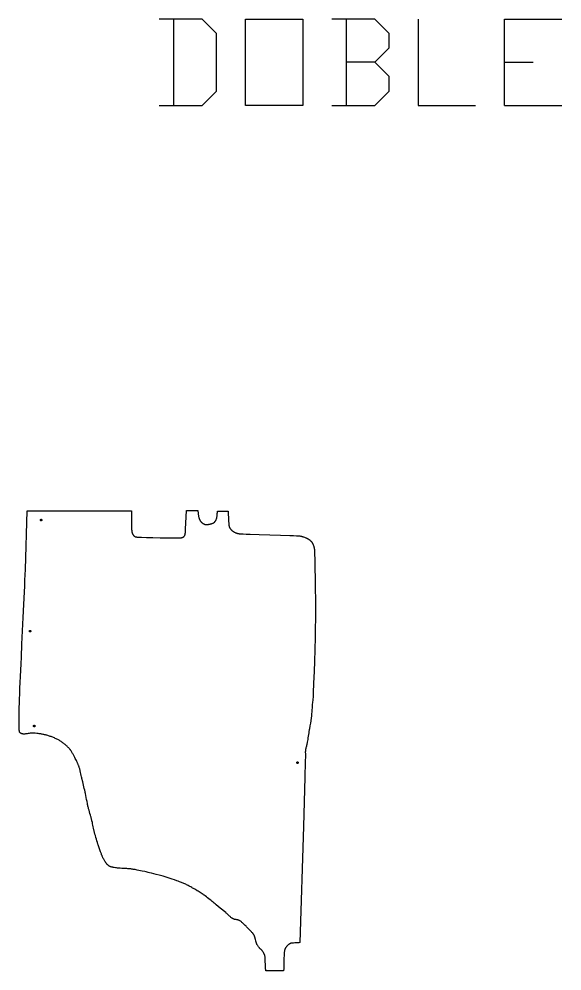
# Model space of a CAD drawing. Extents: x -1273 to 5386, y -1653 to 3649.
# Drawn here: x 721 to 2159, y 1130 to 3649 of the extents above; entities that cross this region are included whole.
import ezdxf

# ---------------------------------------------------------------- set-up
doc = ezdxf.new("R2010")
doc.units = 0
doc.layers.add('Default_Layer', color=1, linetype='CONTINUOUS')

msp = doc.modelspace()

# ---------------------------------------------------------------- linework, layer by layer
at = {"layer": 'Default_Layer'}
for points in [[(1092, 3420.1), (1206.3, 3420.1), (1244.4, 3458.2), (1244.4, 3610.6), (1206.3, 3648.7), (1092, 3648.7)], [(1130.1, 3648.7), (1130.1, 3420.1)], [(1663.5, 3534.4), (1701.6, 3572.5), (1701.6, 3610.6), (1663.5, 3648.7), (1549.2, 3648.7)], [(1587.3, 3648.7), (1587.3, 3420.1)], [(1777.8, 3648.7), (1777.8, 3420.1), (1930.2, 3420.1)], [(2006.4, 3420.1), (2006.4, 3648.7), (2158.8, 3648.7)], [(1549.2, 3420.1), (1663.5, 3420.1), (1701.6, 3458.2), (1701.6, 3496.3), (1663.5, 3534.4), (1587.3, 3534.4)], [(2006.4, 3534.4), (2082.6, 3534.4)], [(2006.4, 3420.1), (2158.8, 3420.1)]]:
    msp.add_lwpolyline(points, dxfattribs=at)
for points in [[(1320.6, 3420.1), (1320.6, 3648.7), (1473, 3648.7), (1473, 3420.1), (1320.6, 3420.1)], [(737.8, 2192), (742.9, 2347.2), (1018.8, 2347.2), (1018.9, 2340.2), (1018.9, 2332.4), (1019, 2316.2), (1019.1, 2308.8), (1019.1, 2302.6), (1019.2, 2300.1), (1019.2, 2298.1), (1019.3, 2296.6), (1019.4, 2295.7), (1019.5, 2294.5), (1019.7, 2293.3), (1019.9, 2292.1), (1020.1, 2291), (1020.4, 2289.8), (1020.6, 2289.2), (1020.7, 2288.7), (1020.9, 2288.1), (1021.1, 2287.6), (1021.4, 2287), (1021.6, 2286.5), (1022.2, 2285.5), (1022.8, 2284.4), (1023.2, 2283.9), (1023.5, 2283.4), (1023.9, 2282.9), (1024.2, 2282.4), (1024.6, 2282), (1025, 2281.5), (1025.5, 2281.1), (1025.9, 2280.7), (1026.4, 2280.3), (1026.9, 2279.9), (1027.4, 2279.6), (1027.9, 2279.3), (1028.4, 2279), (1029, 2278.8), (1029.7, 2278.6), (1030.4, 2278.4), (1031.1, 2278.3), (1031.8, 2278.1), (1032.6, 2278), (1033.4, 2277.9), (1035.1, 2277.8), (1036.8, 2277.7), (1038.4, 2277.6), (1040, 2277.5), (1041.8, 2277.4), (1045.7, 2277.3), (1058.3, 2277), (1075.4, 2276.6), (1094.7, 2276.2), (1114.1, 2275.9), (1123, 2275.7), (1131, 2275.6), (1137.9, 2275.5), (1143.3, 2275.5), (1145.4, 2275.5), (1147, 2275.5), (1148.2, 2275.5), (1148.7, 2275.6), (1149.9, 2275.8), (1151.1, 2276.1), (1152.4, 2276.5), (1153.6, 2276.9), (1154.2, 2277.1), (1154.8, 2277.4), (1155.3, 2277.6), (1155.8, 2277.8), (1156.3, 2278.1), (1156.7, 2278.3), (1157.1, 2278.6), (1157.4, 2278.9), (1157.7, 2279.1), (1158, 2279.4), (1158.3, 2279.7), (1158.5, 2280), (1158.7, 2280.3), (1159, 2280.7), (1159.4, 2281.3), (1159.7, 2282.1), (1160.1, 2282.8), (1160.4, 2283.6), (1160.6, 2284.3), (1160.8, 2284.7), (1160.9, 2285.1), (1161.1, 2286), (1161.3, 2287.1), (1161.4, 2288.1), (1161.6, 2289.2), (1161.7, 2290.4), (1161.9, 2292.5), (1162, 2293.4), (1162.1, 2294.9), (1162.3, 2299.7), (1163, 2314.3), (1163.7, 2331.8), (1164.4, 2347.8), (1194.6, 2347.8), (1194.8, 2345.9), (1195.1, 2343.8), (1195.5, 2339.7), (1195.8, 2337.7), (1196, 2335.8), (1196.3, 2334.2), (1196.4, 2333.4), (1196.6, 2332.7), (1197.2, 2330.1), (1197.5, 2328.8), (1197.8, 2327.5), (1198.2, 2326.2), (1198.4, 2325.6), (1198.7, 2325), (1198.9, 2324.3), (1199.2, 2323.7), (1199.5, 2323.1), (1199.8, 2322.6), (1200.2, 2322), (1200.5, 2321.4), (1200.9, 2320.8), (1201.3, 2320.2), (1201.8, 2319.7), (1202.2, 2319.1), (1202.6, 2318.6), (1203.1, 2318), (1203.6, 2317.5), (1204.1, 2317), (1204.6, 2316.5), (1205.1, 2316.1), (1205.6, 2315.6), (1206.1, 2315.2), (1206.6, 2314.8), (1207.1, 2314.4), (1207.6, 2314.1), (1208.2, 2313.8), (1208.7, 2313.5), (1209.3, 2313.2), (1209.8, 2312.9), (1210.4, 2312.6), (1211, 2312.4), (1211.6, 2312.1), (1212.2, 2311.9), (1212.8, 2311.7), (1213.4, 2311.5), (1214, 2311.4), (1214.6, 2311.3), (1215.2, 2311.1), (1215.8, 2311), (1216.4, 2311), (1217.1, 2310.9), (1217.9, 2310.9), (1218.7, 2311), (1219.6, 2311), (1220.5, 2311.1), (1221.5, 2311.3), (1222.5, 2311.4), (1223.6, 2311.6), (1224.6, 2311.8), (1225.6, 2312), (1227.5, 2312.4), (1228.4, 2312.6), (1229.2, 2312.8), (1229.9, 2313), (1230.5, 2313.2), (1231.7, 2313.6), (1232.8, 2314), (1234, 2314.5), (1234.6, 2314.7), (1235.1, 2315), (1235.7, 2315.3), (1236.2, 2315.6), (1236.8, 2315.9), (1237.3, 2316.2), (1237.8, 2316.5), (1238.3, 2316.9), (1238.7, 2317.3), (1239.2, 2317.7), (1239.6, 2318.2), (1240, 2318.7), (1240.4, 2319.2), (1240.8, 2319.7), (1241.2, 2320.3), (1241.5, 2320.9), (1241.9, 2321.5), (1242.2, 2322.1), (1242.5, 2322.8), (1242.8, 2323.4), (1243.1, 2324.1), (1243.4, 2324.7), (1243.9, 2326.1), (1244.3, 2327.4), (1244.5, 2328.1), (1244.7, 2328.8), (1244.9, 2329.5), (1245, 2330.2), (1245.1, 2330.9), (1245.2, 2331.6), (1245.4, 2333.1), (1245.5, 2334.5), (1245.6, 2335.9), (1245.7, 2337.2), (1245.8, 2338.3), (1246, 2340.4), (1246.2, 2342.5), (1246.5, 2346.8), (1274.8, 2346.8), (1275.2, 2338.2), (1275.6, 2329), (1275.8, 2324.8), (1276, 2321), (1276.1, 2318), (1276.2, 2316.8), (1276.3, 2315.9), (1276.4, 2314.4), (1276.5, 2312.8), (1276.6, 2311.3), (1276.8, 2309.7), (1276.8, 2309), (1276.9, 2308.2), (1277.1, 2307.4), (1277.2, 2306.7), (1277.4, 2305.9), (1277.6, 2305.2), (1277.9, 2304.5), (1278.2, 2303.8), (1278.5, 2303.1), (1278.9, 2302.4), (1279.3, 2301.7), (1279.7, 2301.1), (1280.2, 2300.4), (1280.7, 2299.8), (1281.2, 2299.2), (1281.7, 2298.6), (1282.3, 2298), (1282.8, 2297.4), (1283.4, 2296.9), (1283.9, 2296.3), (1285, 2295.3), (1286.1, 2294.4), (1286.7, 2293.9), (1287.2, 2293.5), (1287.8, 2293.1), (1288.4, 2292.7), (1289, 2292.3), (1289.5, 2291.9), (1290.8, 2291.1), (1292, 2290.5), (1293.3, 2289.8), (1294.5, 2289.3), (1295.8, 2288.7), (1296.5, 2288.5), (1297.2, 2288.3), (1297.9, 2288.1), (1298.6, 2287.9), (1299.3, 2287.7), (1300, 2287.6), (1301.4, 2287.3), (1302.8, 2287), (1304.3, 2286.8), (1305.8, 2286.7), (1307.2, 2286.5), (1308, 2286.4), (1309.5, 2286.4), (1314.9, 2286.1), (1322.7, 2285.9), (1332.7, 2285.5), (1357.3, 2284.7), (1385.3, 2283.8), (1413.3, 2282.9), (1437.9, 2282.1), (1447.8, 2281.8), (1455.7, 2281.5), (1461, 2281.3), (1462.5, 2281.2), (1463.3, 2281.1), (1464.6, 2280.9), (1466, 2280.6), (1467.4, 2280.3), (1468.7, 2280), (1470.1, 2279.6), (1471.4, 2279.2), (1472.7, 2278.8), (1474, 2278.4), (1477, 2277.4), (1478.6, 2276.8), (1480.2, 2276.2), (1481.9, 2275.5), (1482.7, 2275.2), (1483.6, 2274.8), (1484.4, 2274.4), (1485.1, 2274), (1485.9, 2273.6), (1486.6, 2273.1), (1488, 2272.2), (1488.7, 2271.7), (1489.4, 2271.2), (1490.1, 2270.7), (1490.7, 2270.2), (1491.4, 2269.7), (1492, 2269.1), (1492.7, 2268.6), (1493.3, 2268), (1493.9, 2267.4), (1494.5, 2266.8), (1495, 2266.2), (1495.6, 2265.5), (1496.1, 2264.9), (1496.6, 2264.2), (1497.1, 2263.5), (1497.5, 2262.7), (1498, 2261.8), (1498.5, 2260.9), (1498.9, 2260), (1499.4, 2259), (1499.8, 2258), (1500.2, 2257), (1500.6, 2255.9), (1500.9, 2254.9), (1501.3, 2253.9), (1501.6, 2253), (1501.9, 2252), (1502.1, 2251.2), (1502.4, 2250.4), (1502.5, 2249.6), (1502.7, 2248.9), (1502.8, 2248.2), (1502.9, 2247.5), (1503, 2246.7), (1503.1, 2246), (1503.1, 2245.3), (1503.2, 2243.8), (1503.2, 2242.3), (1503.2, 2240.9), (1503.2, 2239.4), (1503.3, 2238), (1503.5, 2234.1), (1503.7, 2229), (1504, 2223.3), (1504.2, 2217.9), (1504.3, 2214.5), (1504.4, 2209.6), (1504.7, 2196.5), (1505.4, 2167.5), (1506.5, 2085.9), (1505.5, 2011.9), (1503.8, 1948.5), (1502.5, 1922.8), (1500.6, 1890.7), (1500.5, 1886.6), (1500.4, 1882.4), (1500.3, 1874.1), (1500.2, 1870), (1500.1, 1865.9), (1499.9, 1861.8), (1499.7, 1857.7), (1499.5, 1853.6), (1499.2, 1849.6), (1498.8, 1845.6), (1498.5, 1841.5), (1497.7, 1833.4), (1497.3, 1829.4), (1497, 1825.4), (1496.6, 1821.2), (1496.3, 1816.9), (1495.6, 1808.3), (1495.2, 1804.1), (1494.9, 1799.9), (1494.7, 1797.9), (1494.4, 1796), (1494.2, 1794.1), (1494, 1792.3), (1493.7, 1790.5), (1493.4, 1788.7), (1493.2, 1786.9), (1492.8, 1785.1), (1492.2, 1781.5), (1491.5, 1778), (1490.1, 1770.8), (1489.4, 1767.3), (1488.8, 1763.7), (1488.2, 1759.8), (1487.5, 1755.6), (1486.2, 1746.7), (1485.5, 1742.3), (1484.9, 1738.4), (1484.3, 1734.9), (1484.1, 1733.4), (1483.8, 1732.1), (1483.6, 1730.9), (1483.3, 1729.7), (1483, 1728.4), (1482.7, 1727.2), (1482, 1724.7), (1481.3, 1722.2), (1480.7, 1719.7), (1480.4, 1718.6), (1480.1, 1717.4), (1479.9, 1716.3), (1479.7, 1715.3), (1479.5, 1714.3), (1479.4, 1713.4), (1479.3, 1712.5), (1479.2, 1711.6), (1479.2, 1710.7), (1479.1, 1709.8), (1479.1, 1708), (1479.2, 1706.2), (1479.3, 1702.6), (1479.4, 1700.8), (1479.4, 1699), (1478.9, 1683.1), (1477.8, 1642.9), (1474, 1511.8), (1465, 1204.5), (1461.8, 1204.3), (1458.3, 1204.1), (1451.1, 1203.7), (1447.7, 1203.5), (1446.2, 1203.4), (1444.8, 1203.3), (1443.5, 1203.2), (1442.4, 1203), (1441.5, 1202.9), (1441.2, 1202.8), (1440.9, 1202.7), (1440.3, 1202.5), (1439.7, 1202.3), (1439.2, 1202.1), (1438.6, 1201.8), (1438.1, 1201.5), (1437.6, 1201.3), (1437, 1201), (1436.5, 1200.6), (1436, 1200.3), (1435.5, 1200), (1434.5, 1199.3), (1433.6, 1198.5), (1432.7, 1197.7), (1432.2, 1197.3), (1431.7, 1196.8), (1431.2, 1196.3), (1430.7, 1195.7), (1430.2, 1195.2), (1429.7, 1194.5), (1429.2, 1193.9), (1428.6, 1193.2), (1428.1, 1192.6), (1427.6, 1191.9), (1427.1, 1191.2), (1426.7, 1190.5), (1426.3, 1189.8), (1425.9, 1189.1), (1425.5, 1188.5), (1425.2, 1187.8), (1424.9, 1187.1), (1424.7, 1186.5), (1424.5, 1185.8), (1424.3, 1185.1), (1424.1, 1184.4), (1424, 1183.7), (1423.9, 1183), (1423.8, 1182.3), (1423.6, 1180.9), (1423.4, 1179.4), (1423.2, 1176.6), (1423.1, 1175.6), (1423, 1174.1), (1422.9, 1169.8), (1422.7, 1164.2), (1422.5, 1157.5), (1422.2, 1143), (1422, 1136), (1421.8, 1129.6), (1374.5, 1129.6), (1374.3, 1132.3), (1374.1, 1135.2), (1373.8, 1141.4), (1373.5, 1147.7), (1373.2, 1154), (1373.1, 1157), (1372.9, 1159.8), (1372.7, 1162.5), (1372.6, 1164.9), (1372.4, 1167), (1372.2, 1168.8), (1372.1, 1169.6), (1371.9, 1170.2), (1371.8, 1170.8), (1371.7, 1171.3), (1371.5, 1172.1), (1371.2, 1172.9), (1370.8, 1173.7), (1370.5, 1174.5), (1370.1, 1175.4), (1369.7, 1176.2), (1369.2, 1176.9), (1368.8, 1177.7), (1368.3, 1178.5), (1367.9, 1179.2), (1366.9, 1180.7), (1366, 1182), (1365.1, 1183.2), (1364.6, 1183.8), (1364.2, 1184.3), (1363.7, 1184.9), (1363.2, 1185.4), (1362.6, 1185.9), (1362.1, 1186.4), (1361, 1187.4), (1359.9, 1188.3), (1358.9, 1189.3), (1358.4, 1189.8), (1357.8, 1190.3), (1357.4, 1190.9), (1356.9, 1191.4), (1356, 1192.6), (1355.1, 1193.8), (1354.1, 1195.1), (1353.2, 1196.5), (1352.3, 1197.8), (1351.9, 1198.5), (1351.5, 1199.2), (1351.1, 1200), (1350.8, 1200.7), (1350.4, 1201.4), (1350.1, 1202.1), (1349.8, 1202.9), (1349.5, 1203.7), (1349.2, 1204.5), (1348.9, 1205.4), (1348.7, 1206.3), (1348.5, 1207.2), (1348, 1209.1), (1347.2, 1212.7), (1346.9, 1214.3), (1346.7, 1215), (1346.5, 1215.7), (1346.1, 1217), (1345.7, 1218.3), (1345.3, 1219.6), (1344.9, 1220.9), (1344.4, 1222.2), (1344.2, 1222.8), (1343.9, 1223.5), (1343.6, 1224.1), (1343.4, 1224.7), (1343, 1225.3), (1342.7, 1225.9), (1342.3, 1226.5), (1341.9, 1227), (1341.5, 1227.6), (1341, 1228.2), (1340.5, 1228.8), (1340, 1229.3), (1338.9, 1230.5), (1337.8, 1231.7), (1336.7, 1232.8), (1335.6, 1233.9), (1334.5, 1235.1), (1332, 1237.7), (1328.8, 1241), (1327.1, 1242.8), (1325.4, 1244.5), (1323.7, 1246.2), (1322.1, 1247.8), (1320.3, 1249.5), (1318.3, 1251.5), (1316.1, 1253.7), (1314.9, 1254.8), (1313.8, 1256), (1312.6, 1257.1), (1311.4, 1258.1), (1310.2, 1259.2), (1309.1, 1260.2), (1307.9, 1261), (1306.8, 1261.9), (1306.3, 1262.2), (1305.8, 1262.6), (1305.3, 1262.9), (1304.8, 1263.1), (1304.3, 1263.4), (1303.8, 1263.6), (1303.3, 1263.8), (1302.8, 1264), (1302.3, 1264.2), (1301.7, 1264.4), (1300.7, 1264.6), (1299.6, 1264.9), (1298.5, 1265.1), (1297.4, 1265.2), (1296.3, 1265.4), (1294.1, 1265.8), (1293, 1266), (1291.9, 1266.2), (1290.9, 1266.5), (1290.3, 1266.6), (1289.8, 1266.8), (1289.3, 1267), (1288.8, 1267.2), (1288.3, 1267.4), (1287.8, 1267.6), (1287.3, 1267.9), (1286.8, 1268.2), (1286.3, 1268.5), (1285.7, 1268.9), (1284.6, 1269.7), (1283.5, 1270.6), (1282.3, 1271.5), (1281.1, 1272.5), (1279.8, 1273.6), (1278.6, 1274.8), (1276, 1277.1), (1273.4, 1279.5), (1270.9, 1281.8), (1269.6, 1282.9), (1268.4, 1283.9), (1253.8, 1296), (1248.6, 1300.4), (1243.4, 1304.8), (1240.8, 1307), (1238.1, 1309.2), (1235.5, 1311.4), (1232.8, 1313.5), (1230, 1315.8), (1226.9, 1318.2), (1223.7, 1320.7), (1220.5, 1323.2), (1217.3, 1325.6), (1214.1, 1328), (1211.2, 1330.1), (1209.8, 1331.1), (1208.5, 1332), (1206, 1333.7), (1203.4, 1335.4), (1200.8, 1337.1), (1198.1, 1338.8), (1195.5, 1340.4), (1192.9, 1342), (1188, 1344.9), (1183.2, 1347.7), (1180.8, 1349.1), (1178.4, 1350.5), (1176, 1351.9), (1173.6, 1353.2), (1171.3, 1354.4), (1169, 1355.6), (1166.8, 1356.7), (1164.6, 1357.8), (1162.4, 1358.9), (1160.1, 1359.9), (1157.9, 1360.9), (1155.6, 1361.9), (1153.3, 1362.9), (1151.1, 1363.8), (1148.5, 1364.8), (1145.6, 1365.9), (1142.5, 1367.1), (1139.2, 1368.2), (1132.5, 1370.5), (1126.6, 1372.5), (1121.4, 1374.3), (1116.1, 1376.1), (1113.5, 1376.9), (1110.9, 1377.8), (1108.2, 1378.6), (1105.6, 1379.4), (1102.7, 1380.2), (1099.4, 1381.2), (1095.8, 1382.1), (1092.1, 1383.1), (1084.6, 1385.1), (1078, 1386.8), (1072.1, 1388.3), (1066.3, 1389.7), (1063.4, 1390.5), (1060.5, 1391.2), (1057.5, 1391.8), (1054.6, 1392.5), (1047.4, 1394), (1043.1, 1394.9), (1038.4, 1395.9), (1033.5, 1396.8), (1031.1, 1397.3), (1028.6, 1397.7), (1026.1, 1398.2), (1023.7, 1398.5), (1021.4, 1398.9), (1019.1, 1399.2), (1016.8, 1399.5), (1014.3, 1399.7), (1011.8, 1400), (1009.2, 1400.2), (1006.5, 1400.4), (1003.8, 1400.5), (998.4, 1400.8), (993.3, 1401.1), (988.7, 1401.3), (986.6, 1401.5), (984.7, 1401.6), (983, 1401.8), (981.6, 1402), (979, 1402.3), (976.1, 1402.7), (973.3, 1403.2), (971.8, 1403.4), (970.4, 1403.7), (969.1, 1403.9), (967.7, 1404.2), (966.5, 1404.5), (965.3, 1404.8), (964.1, 1405.1), (963.1, 1405.5), (962.2, 1405.8), (961.8, 1406), (961.4, 1406.2), (960.7, 1406.6), (960, 1407), (959.3, 1407.5), (958.7, 1408), (958, 1408.5), (957.4, 1409), (956.8, 1409.6), (956.2, 1410.2), (955.6, 1410.8), (955, 1411.4), (953.9, 1412.6), (952.8, 1413.9), (951.8, 1415.2), (951.3, 1415.8), (950.7, 1416.6), (950.2, 1417.3), (949.6, 1418.1), (949.1, 1418.9), (948.5, 1419.8), (947.4, 1421.6), (946.3, 1423.4), (945.3, 1425.3), (944.3, 1427.2), (943.3, 1429.1), (942.8, 1430.2), (942.2, 1431.6), (941.5, 1433.3), (940.8, 1435.2), (939.9, 1437.3), (939.1, 1439.7), (937.2, 1444.7), (935.2, 1450.1), (933.3, 1455.4), (931.5, 1460.6), (930.7, 1463), (929.9, 1465.2), (928.5, 1469.6), (927.2, 1474.1), (925.8, 1478.7), (924.5, 1483.2), (923.3, 1487.7), (922.1, 1492), (921, 1496.2), (920, 1500.1), (919.5, 1502), (919.1, 1503.8), (918.7, 1505.7), (918.3, 1507.6), (917.5, 1511.4), (916.7, 1515.2), (915.9, 1519), (915.2, 1522.8), (914.3, 1526.6), (913.9, 1528.5), (913.4, 1530.3), (912.9, 1532.2), (912.4, 1534.2), (911.9, 1536.2), (911.3, 1538.2), (910.1, 1542.2), (908.9, 1546.4), (907.6, 1550.6), (906.4, 1554.8), (905.8, 1557), (905.3, 1559.1), (904.7, 1561.2), (904.2, 1563.2), (903.7, 1565.4), (903.2, 1567.7), (902.7, 1570.1), (902.1, 1572.6), (901.1, 1577.9), (900, 1583.4), (898.9, 1588.9), (897.9, 1594.2), (896.9, 1599.3), (896.4, 1601.7), (895.9, 1604), (894.9, 1608.4), (893.8, 1612.8), (892.8, 1617.2), (891.7, 1621.6), (889.6, 1630.3), (887.4, 1639.1), (887, 1641), (886.5, 1643), (885.6, 1647), (884.8, 1651.1), (883.9, 1655.1), (883, 1659.1), (882.6, 1661), (882.1, 1662.8), (881.7, 1664.6), (881.2, 1666.3), (880.7, 1667.9), (880.2, 1669.4), (879.7, 1670.9), (879.2, 1672.3), (878.6, 1673.7), (878, 1675.2), (877.4, 1676.6), (876.8, 1678), (876.2, 1679.4), (875.6, 1680.8), (874.2, 1683.6), (872.9, 1686.3), (871.5, 1689.1), (870, 1691.8), (868.5, 1694.7), (866.9, 1697.9), (865, 1701.3), (864.1, 1703.1), (863.1, 1704.9), (862.1, 1706.7), (861, 1708.4), (859.9, 1710.2), (858.8, 1711.9), (857.6, 1713.6), (857, 1714.5), (856.4, 1715.3), (855.8, 1716.1), (855.2, 1716.9), (854.6, 1717.6), (853.9, 1718.4), (852.6, 1719.8), (851.2, 1721.3), (849.8, 1722.8), (848.3, 1724.2), (846.7, 1725.7), (845.1, 1727.1), (843.5, 1728.5), (841.8, 1729.9), (840, 1731.3), (838.3, 1732.7), (836.5, 1734), (834.7, 1735.3), (832.8, 1736.5), (831, 1737.7), (829.2, 1738.9), (827.3, 1740), (825.4, 1741.1), (823.4, 1742.2), (821.4, 1743.2), (819.3, 1744.2), (817.2, 1745.2), (815, 1746.2), (812.8, 1747.1), (810.6, 1748), (808.3, 1748.9), (806.1, 1749.7), (803.8, 1750.5), (801.6, 1751.3), (799.4, 1752), (797.2, 1752.6), (795.1, 1753.3), (793, 1753.9), (791, 1754.4), (788.9, 1754.9), (786.9, 1755.4), (784.8, 1755.8), (782.7, 1756.2), (780.6, 1756.6), (778.5, 1756.9), (776.4, 1757.2), (774.3, 1757.5), (772.2, 1757.8), (770.1, 1758), (768, 1758.3), (763.8, 1758.7), (759.5, 1759.2), (758.5, 1759.2), (757.4, 1759.3), (756.2, 1759.3), (755.1, 1759.2), (753.9, 1759.1), (752.7, 1759), (751.5, 1758.8), (750.3, 1758.6), (747.8, 1758.2), (745.3, 1757.8), (742.7, 1757.4), (741.5, 1757.2), (740.2, 1757), (739, 1756.9), (737.8, 1756.8), (736.6, 1756.7), (735.4, 1756.6), (734.2, 1756.6), (733, 1756.6), (731.9, 1756.7), (731.3, 1756.8), (730.8, 1756.9), (730.2, 1757), (729.7, 1757.1), (729.2, 1757.2), (728.7, 1757.4), (728.1, 1757.5), (727.6, 1757.7), (727.2, 1757.9), (726.7, 1758.1), (726.2, 1758.4), (725.7, 1758.6), (725.3, 1758.9), (724.8, 1759.2), (724.4, 1759.6), (724, 1759.9), (723.6, 1760.3), (723.2, 1760.7), (723.1, 1760.8), (723, 1761), (722.8, 1761.3), (722.7, 1761.8), (722.5, 1762.3), (722.4, 1763), (722.2, 1763.7), (722.1, 1764.5), (722, 1765.4), (721.8, 1766.4), (721.7, 1767.5), (721.6, 1768.7), (721.6, 1770), (721.4, 1772.8), (721.3, 1775.9), (721.2, 1779.3), (721.1, 1783.1), (721.1, 1787.1), (721.1, 1791.5), (721.1, 1796.1), (721.2, 1801), (721.2, 1806.2), (721.3, 1811.6), (721.5, 1817.3), (721.6, 1823.2), (721.8, 1829.4), (722, 1835.7), (722.4, 1849.1), (722.9, 1863.2), (723.5, 1878), (724.2, 1893.4), (724.9, 1909.3), (725.6, 1925.8), (726.4, 1942.6), (727.2, 1959.7), (728.9, 1994.7), (730.6, 2030), (732.3, 2065.2), (734, 2099.6), (734.7, 2116.3), (735.5, 2132.5), (736.2, 2148.3), (736.8, 2163.5), (737.3, 2178.1), (737.8, 2192)], [(781.5, 2322.8), (781.5, 2322.6), (781.4, 2322.4), (781.4, 2322.3), (781.3, 2322.1), (781.2, 2321.9), (781.1, 2321.7), (781, 2321.6), (780.9, 2321.4), (780.7, 2321.3), (780.6, 2321.2), (780.4, 2321.1), (780.3, 2321), (780.1, 2320.9), (779.9, 2320.9), (779.7, 2320.9), (779.5, 2320.8), (779.3, 2320.9), (779.1, 2320.9), (778.9, 2320.9), (778.7, 2321), (778.5, 2321.1), (778.4, 2321.2), (778.2, 2321.3), (778.1, 2321.4), (777.9, 2321.6), (777.8, 2321.7), (777.7, 2321.9), (777.6, 2322.1), (777.6, 2322.3), (777.5, 2322.4), (777.5, 2322.6), (777.5, 2322.8), (777.5, 2323.1), (777.5, 2323.3), (777.6, 2323.4), (777.6, 2323.6), (777.7, 2323.8), (777.8, 2324), (777.9, 2324.1), (778.1, 2324.3), (778.2, 2324.4), (778.4, 2324.5), (778.5, 2324.6), (778.7, 2324.7), (778.9, 2324.8), (779.1, 2324.8), (779.3, 2324.8), (779.5, 2324.8), (779.7, 2324.8), (779.9, 2324.8), (780.1, 2324.8), (780.3, 2324.7), (780.4, 2324.6), (780.6, 2324.5), (780.7, 2324.4), (780.9, 2324.3), (781, 2324.1), (781.1, 2324), (781.2, 2323.8), (781.3, 2323.6), (781.4, 2323.4), (781.4, 2323.3), (781.5, 2323.1), (781.5, 2322.8)], [(752.5, 2028.8), (752.5, 2028.6), (752.4, 2028.4), (752.4, 2028.3), (752.3, 2028.1), (752.2, 2027.9), (752.1, 2027.7), (752, 2027.6), (751.9, 2027.4), (751.7, 2027.3), (751.6, 2027.2), (751.4, 2027.1), (751.3, 2027), (751.1, 2026.9), (750.9, 2026.9), (750.7, 2026.9), (750.5, 2026.8), (750.3, 2026.9), (750.1, 2026.9), (749.9, 2026.9), (749.7, 2027), (749.5, 2027.1), (749.4, 2027.2), (749.2, 2027.3), (749.1, 2027.4), (748.9, 2027.6), (748.8, 2027.7), (748.7, 2027.9), (748.6, 2028.1), (748.6, 2028.3), (748.5, 2028.4), (748.5, 2028.6), (748.5, 2028.8), (748.5, 2029.1), (748.5, 2029.3), (748.6, 2029.4), (748.6, 2029.6), (748.7, 2029.8), (748.8, 2030), (748.9, 2030.1), (749.1, 2030.3), (749.2, 2030.4), (749.4, 2030.5), (749.5, 2030.6), (749.7, 2030.7), (749.9, 2030.8), (750.1, 2030.8), (750.3, 2030.8), (750.5, 2030.8), (750.7, 2030.8), (750.9, 2030.8), (751.1, 2030.8), (751.3, 2030.7), (751.4, 2030.6), (751.6, 2030.5), (751.7, 2030.4), (751.9, 2030.3), (752, 2030.1), (752.1, 2030), (752.2, 2029.8), (752.3, 2029.6), (752.4, 2029.4), (752.4, 2029.3), (752.5, 2029.1), (752.5, 2028.8)], [(763.5, 1777.8), (763.5, 1777.6), (763.4, 1777.4), (763.4, 1777.3), (763.3, 1777.1), (763.2, 1776.9), (763.1, 1776.7), (763, 1776.6), (762.9, 1776.4), (762.7, 1776.3), (762.6, 1776.2), (762.4, 1776.1), (762.3, 1776), (762.1, 1775.9), (761.9, 1775.9), (761.7, 1775.9), (761.5, 1775.8), (761.3, 1775.9), (761.1, 1775.9), (760.9, 1775.9), (760.7, 1776), (760.5, 1776.1), (760.4, 1776.2), (760.2, 1776.3), (760.1, 1776.4), (759.9, 1776.6), (759.8, 1776.7), (759.7, 1776.9), (759.6, 1777.1), (759.6, 1777.3), (759.5, 1777.4), (759.5, 1777.6), (759.5, 1777.8), (759.5, 1778.1), (759.5, 1778.3), (759.6, 1778.4), (759.6, 1778.6), (759.7, 1778.8), (759.8, 1779), (759.9, 1779.1), (760.1, 1779.3), (760.2, 1779.4), (760.4, 1779.5), (760.5, 1779.6), (760.7, 1779.7), (760.9, 1779.8), (761.1, 1779.8), (761.3, 1779.8), (761.5, 1779.8), (761.7, 1779.8), (761.9, 1779.8), (762.1, 1779.8), (762.3, 1779.7), (762.4, 1779.6), (762.6, 1779.5), (762.7, 1779.4), (762.9, 1779.3), (763, 1779.1), (763.1, 1779), (763.2, 1778.8), (763.3, 1778.6), (763.4, 1778.4), (763.4, 1778.3), (763.5, 1778.1), (763.5, 1777.8)], [(1460.5, 1680.8), (1460.5, 1680.6), (1460.4, 1680.4), (1460.4, 1680.3), (1460.3, 1680.1), (1460.2, 1679.9), (1460.1, 1679.7), (1460, 1679.6), (1459.9, 1679.4), (1459.7, 1679.3), (1459.6, 1679.2), (1459.4, 1679.1), (1459.3, 1679), (1459.1, 1678.9), (1458.9, 1678.9), (1458.7, 1678.9), (1458.5, 1678.8), (1458.3, 1678.9), (1458.1, 1678.9), (1457.9, 1678.9), (1457.7, 1679), (1457.5, 1679.1), (1457.4, 1679.2), (1457.2, 1679.3), (1457.1, 1679.4), (1456.9, 1679.6), (1456.8, 1679.7), (1456.7, 1679.9), (1456.6, 1680.1), (1456.6, 1680.3), (1456.5, 1680.4), (1456.5, 1680.6), (1456.5, 1680.8), (1456.5, 1681.1), (1456.5, 1681.3), (1456.6, 1681.4), (1456.6, 1681.6), (1456.7, 1681.8), (1456.8, 1682), (1456.9, 1682.1), (1457.1, 1682.3), (1457.2, 1682.4), (1457.4, 1682.5), (1457.5, 1682.6), (1457.7, 1682.7), (1457.9, 1682.8), (1458.1, 1682.8), (1458.3, 1682.8), (1458.5, 1682.8), (1458.7, 1682.8), (1458.9, 1682.8), (1459.1, 1682.8), (1459.3, 1682.7), (1459.4, 1682.6), (1459.6, 1682.5), (1459.7, 1682.4), (1459.9, 1682.3), (1460, 1682.1), (1460.1, 1682), (1460.2, 1681.8), (1460.3, 1681.6), (1460.4, 1681.4), (1460.4, 1681.3), (1460.5, 1681.1), (1460.5, 1680.8)]]:
    msp.add_lwpolyline(points, close=True, dxfattribs=at)

doc.saveas('drawing.dxf')
